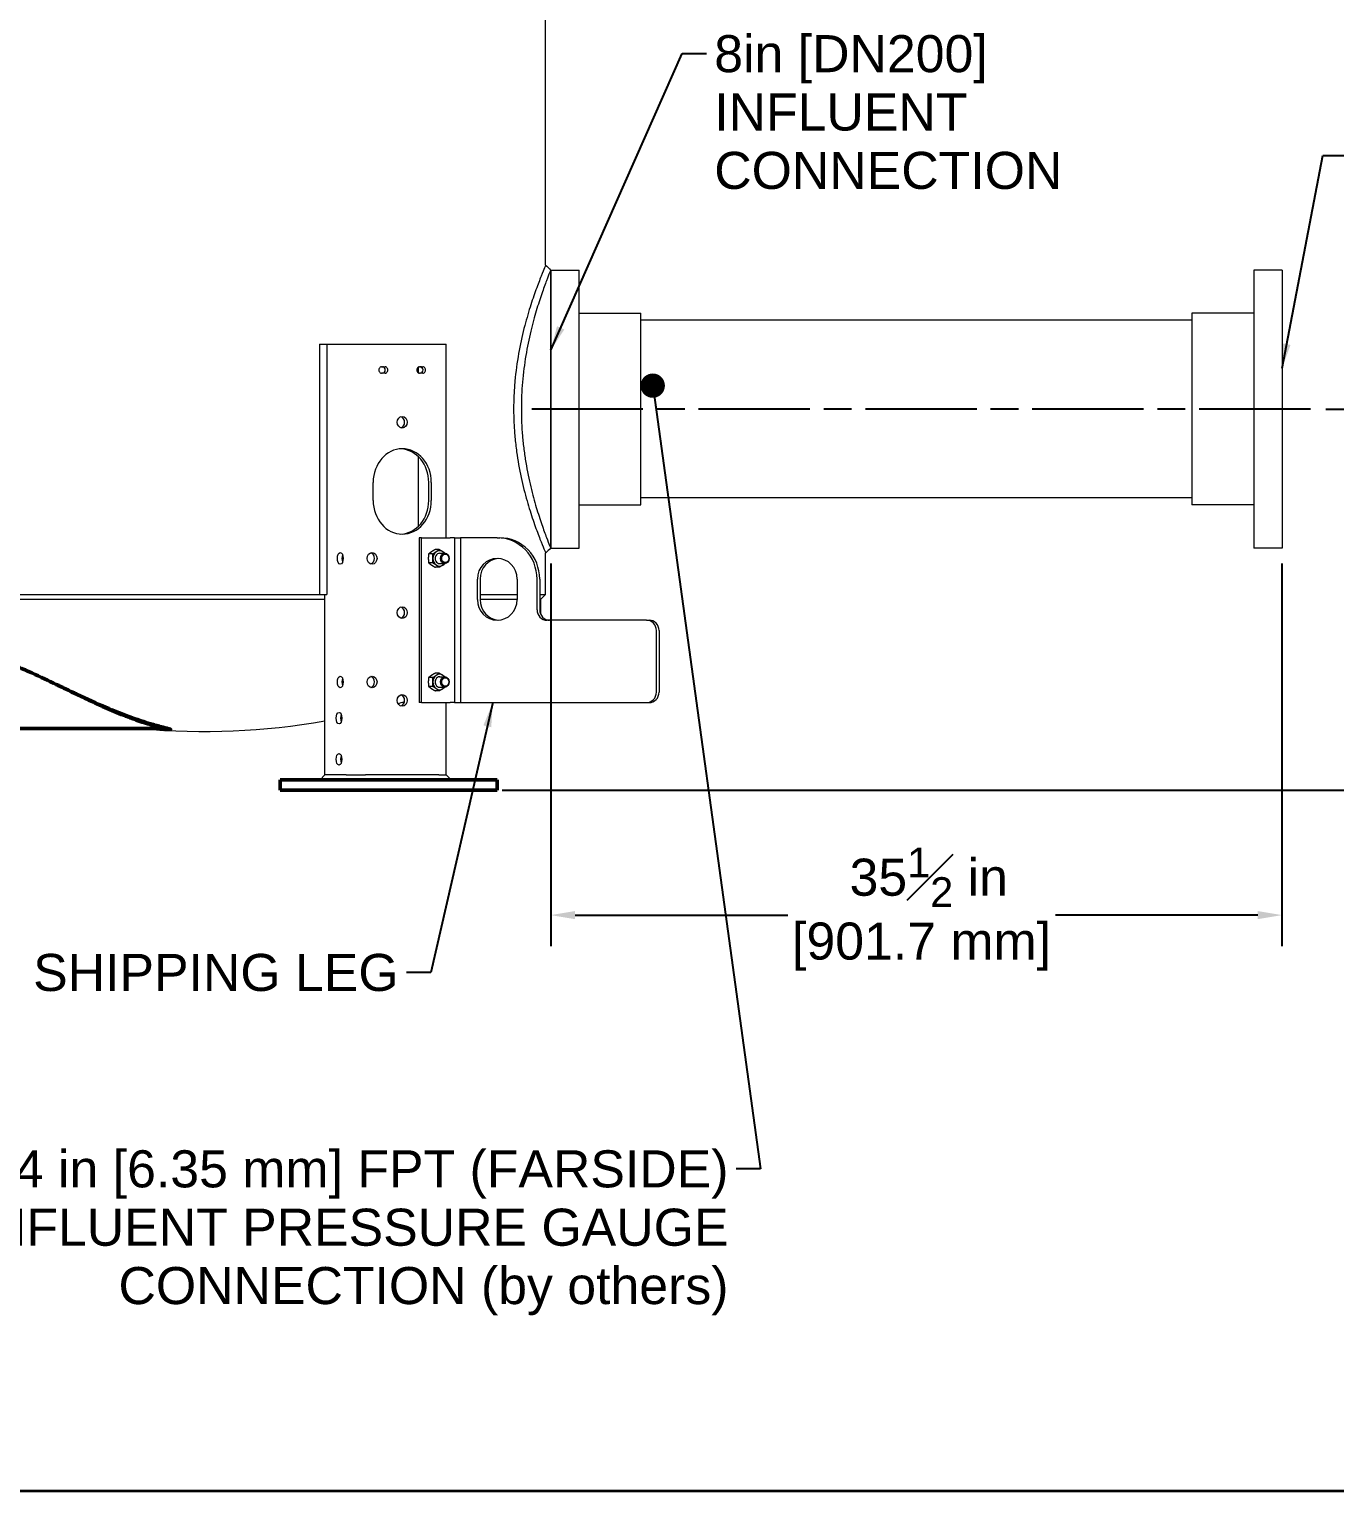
# Model space of a CAD drawing. Header units: inches. Extents: x 15 to 402, y 6 to 258.
# Drawn here: x 71.2 to 134.6, y 6 to 77 of the extents above; entities that cross this region are included whole.
import ezdxf

# ---------------------------------------------------------------- set-up
doc = ezdxf.new("R2010")
doc.units = ezdxf.units.IN
doc.header["$LTSCALE"] = 12
doc.header["$MEASUREMENT"] = 0
doc.linetypes.add('CHAIN', pattern=[0.7087, 0.4724, -0.0591, 0.1181, -0.0591])
doc.layers.get('0').update_dxf_attribs({"lineweight": 25})
for name, color, linetype, lineweight in [('Border', 7, 'Continuous', 35), ('Centerline (ANSI)', 7, 'Continuous', 25), ('Dimension (ANSI)', 7, 'Continuous', 25), ('Symbol (ANSI)', 7, 'Continuous', 25), ('Visible (ANSI)', 7, 'Continuous', 50)]:
    doc.layers.add(name, color=color, linetype=linetype, lineweight=lineweight)
doc.styles.add('MEMCOR Medium', font='arial.ttf')
doc.dimstyles.new('Default (ANSI)', dxfattribs={"dimscale": 12, "dimtxt": 0.15, "dimasz": 0.098425, "dimexe": 0.125, "dimexo": 0.0625, "dimgap": 0.031496, "dimtad": 0, "dimtih": 1, "dimtoh": 1, "dimdec": 4, "dimrnd": 1e-08, "dimzin": 3, "dimdsep": 46, "dimlunit": 5, "dimtxsty": 'MEMCOR Medium', "dimcen": 0.09, "dimdle": 0.393701, "dimclrd": 256, "dimclre": 256, "dimclrt": 256, "dimadec": 0, "dimazin": 1, "dimtfac": 0.8, "dimtofl": 0, "dimtmove": 0, "dimatfit": 3, "dimfxl": 1, "dimfrac": 1, "dimtolj": 1, "dimtzin": 4, "dimlwd": -1, "dimlwe": -1, "dimarcsym": 0})
doc.dimstyles.new('Default (ANSI)$7', dxfattribs={"dimscale": 12, "dimtxt": 0.15, "dimasz": 0.098425, "dimexe": 0.125, "dimexo": 0.0625, "dimgap": 0.031496, "dimtad": 0, "dimtih": 1, "dimtoh": 1, "dimdec": 4, "dimrnd": 1e-08, "dimzin": 3, "dimdsep": 46, "dimlunit": 5, "dimtxsty": 'MEMCOR Medium', "dimcen": 0.09, "dimdle": 0.393701, "dimclrd": 256, "dimclre": 256, "dimclrt": 256, "dimadec": 0, "dimazin": 1, "dimtfac": 0.8, "dimtofl": 0, "dimtmove": 0, "dimatfit": 3, "dimfxl": 1, "dimfrac": 1, "dimtolj": 1, "dimtzin": 4, "dimlwd": -1, "dimlwe": -1, "dimarcsym": 0})

# ---------------------------------------------------------------- blocks, each defined once
blk = doc.blocks.new('Borders 22x34_D')
at = {"layer": 'Border'}
for q in [(33.5, 0.5), (7.8115, 0.5)]:
    blk.add_line((1.25, 0.5), q, dxfattribs=at)
blk = doc.blocks.new('*D20')
at = {"layer": 'Defpoints', "color": 0, "transparency": 16777216}
for p in [(96.538, 51.764), (132.039, 51.764), (132.039, 33.947)]:
    blk.add_point(p, dxfattribs=at)
at = {"layer": 'Dimension (ANSI)', "transparency": 16777216}
for p, q in [((96.538, 51.014), (96.538, 32.447)), ((132.039, 51.014), (132.039, 32.447)), ((97.719, 33.947), (108.039, 33.947)), ((130.858, 33.947), (121.038, 33.947))]:
    blk.add_line(p, q, dxfattribs=at)
for points in [[(97.719, 34.144), (97.719, 33.75), (96.538, 33.947)], [(130.858, 34.144), (130.858, 33.75), (132.039, 33.947)]]:
    blk.add_solid(points, dxfattribs=at)
at = {"layer": 'Dimension (ANSI)', "transparency": 16777216, "char_height": 1.8, "attachment_point": 5, "style": 'MEMCOR Medium'}
for s, insert in [('\\A1; 35{\\H0.8x;\\S1#2;} in', (114.539, 35.787)), ('\\A1;[901.7 mm]', (114.539, 32.416))]:
    blk.add_mtext(s, dxfattribs=dict(at, insert=insert))
blk = doc.blocks.new('*D24')
at = {"layer": 'Defpoints', "color": 0, "transparency": 16777216}
for p in [(133.415, 58.514), (143.483, 58.514), (93.434, 40.014)]:
    blk.add_point(p, dxfattribs=at)
at = {"layer": 'Dimension (ANSI)', "transparency": 16777216}
for p, q in [((134.165, 58.514), (144.983, 58.514)), ((143.483, 57.333), (143.483, 52.635)), ((143.483, 41.195), (143.483, 45.893)), ((94.184, 40.014), (144.983, 40.014))]:
    blk.add_line(p, q, dxfattribs=at)
for points in [[(143.286, 57.333), (143.68, 57.333), (143.483, 58.514)], [(143.286, 41.195), (143.68, 41.195), (143.483, 40.014)]]:
    blk.add_solid(points, dxfattribs=at)
at = {"layer": 'Dimension (ANSI)', "transparency": 16777216, "char_height": 1.8, "attachment_point": 5, "style": 'MEMCOR Medium'}
for s, insert in [('\\A1; 18{\\H0.8x;\\S1#2;} in', (143.483, 51.103)), ('\\A1;[469.9 mm]', (143.483, 47.733))]:
    blk.add_mtext(s, dxfattribs=dict(at, insert=insert))

msp = doc.modelspace()

# ---------------------------------------------------------------- linework, layer by layer
at = {"layer": 'Centerline (ANSI)', "linetype": 'CHAIN', "ltscale": 0.952448}
msp.add_line((133.41507, 58.51412), (95.47707, 58.51412), dxfattribs=at)
at = {"layer": 'Visible (ANSI)', "linetype": 'Continuous', "lineweight": 18}
for p, q in [((96.28864, 65.50445), (96.28864, 85.09204)), ((96.53832, 65.26412), (96.52939, 65.26412)), ((96.53832, 65.26412), (96.53832, 51.76412)), ((96.53832, 51.76412), (96.53832, 65.26412)), ((96.53832, 65.26412), (97.91332, 65.26412)), ((97.91332, 51.76412), (97.91332, 65.26412)), ((130.66432, 65.26412), (130.66432, 51.76412)), ((132.03932, 65.26412), (130.66432, 65.26412)), ((132.03932, 65.26412), (132.03932, 51.76412)), ((97.91332, 63.17037), (100.91332, 63.17037)), ((100.91332, 53.85787), (100.91332, 63.17037)), ((127.66432, 63.17037), (127.66432, 53.85787)), ((130.66432, 63.17037), (127.66432, 63.17037)), ((127.66432, 62.82662), (100.91332, 62.82662)), ((85.30656, 61.66412), (85.66652, 61.66412)), ((85.30656, 61.66412), (85.30656, 49.51412)), ((85.66652, 61.66412), (86.5997, 61.66412)), ((85.66652, 61.66412), (85.66652, 49.51412)), ((86.5997, 61.66412), (87.54225, 61.66412)), ((87.54225, 61.66412), (91.11028, 61.66412)), ((91.11028, 61.66412), (91.45528, 61.66412)), ((91.45528, 52.26412), (91.45528, 61.66412)), ((88.32601, 60.56912), (88.49055, 60.56912)), ((90.1083, 60.27206), (90.1083, 60.55619)), ((90.16198, 60.56912), (90.32652, 60.56912)), ((88.49055, 60.25912), (88.32601, 60.25912)), ((90.32652, 60.25912), (90.16198, 60.25912)), ((90.1083, 52.82514), (90.1083, 56.2031)), ((87.91464, 54.07412), (87.91464, 54.95412)), ((90.61289, 54.07412), (90.61289, 54.95412)), ((90.73789, 54.95412), (90.73789, 54.07412)), ((127.66432, 54.20162), (100.91332, 54.20162)), ((97.91332, 53.85787), (100.91332, 53.85787)), ((130.66432, 53.85787), (127.66432, 53.85787)), ((90.14206, 52.26412), (90.14206, 44.26412)), ((90.26706, 52.26412), (90.14206, 52.26412)), ((90.26706, 52.26412), (91.6527, 52.26412)), ((90.26706, 44.26412), (90.26706, 52.26412)), ((91.86, 52.26412), (91.6527, 52.26412)), ((91.86, 52.26412), (92.15423, 52.26412)), ((91.86, 52.26412), (91.86, 44.26412)), ((93.93918, 52.26412), (92.15423, 52.26412)), ((92.15423, 52.26412), (92.15423, 44.26412)), ((93.93918, 52.26412), (94.06859, 52.26412)), ((90.79907, 51.48063), (90.60857, 51.48063)), ((91.12383, 51.69713), (90.93333, 51.69713)), ((91.14054, 51.51412), (91.39298, 51.51412)), ((96.28864, 49.51412), (96.28864, 51.52379)), ((96.53832, 51.76412), (96.52939, 51.76412)), ((96.53832, 51.76412), (97.91332, 51.76412)), ((132.03932, 51.76412), (130.66432, 51.76412)), ((90.79907, 51.04762), (90.60857, 51.04762)), ((91.12383, 50.83111), (90.93333, 50.83111)), ((91.14054, 51.01412), (91.39298, 51.01412)), ((92.97326, 49.26412), (92.97326, 50.26412)), ((93.10267, 50.26412), (93.10267, 49.26412)), ((94.90511, 50.26412), (94.90511, 49.26412)), ((95.87103, 48.76412), (95.87103, 50.26412)), ((96.00044, 50.26412), (96.00044, 48.76412)), ((85.56166, 49.26912), (65.19535, 49.26912)), ((65.32203, 49.51412), (85.30656, 49.51412)), ((85.30656, 49.51412), (85.66652, 49.51412)), ((85.56166, 40.76412), (85.56166, 49.51412)), ((93.10267, 49.51412), (94.90511, 49.51412)), ((94.90511, 49.26912), (93.10267, 49.26912)), ((96.00044, 49.51412), (96.28864, 49.51412)), ((96.03832, 49.26912), (96.00044, 49.26912)), ((96.03832, 49.26912), (96.28332, 49.51412)), ((96.03832, 49.26912), (96.03832, 48.57002)), ((101.18363, 48.26412), (96.354, 48.26412)), ((101.18363, 48.26412), (101.31304, 48.26412)), ((101.66659, 44.76412), (101.66659, 47.76412)), ((101.796, 47.76412), (101.796, 44.76412)), ((90.79907, 45.48063), (90.60857, 45.48063)), ((91.12383, 45.69713), (90.93333, 45.69713)), ((91.14054, 45.51412), (91.39298, 45.51412)), ((90.79907, 45.04762), (90.60857, 45.04762)), ((91.12383, 44.83111), (90.93333, 44.83111)), ((91.14054, 45.01412), (91.39298, 45.01412)), ((90.26706, 44.26412), (90.14206, 44.26412)), ((90.26706, 44.26412), (91.6527, 44.26412)), ((91.45528, 40.76412), (91.45528, 44.26412)), ((91.86, 44.26412), (91.6527, 44.26412)), ((91.86, 44.26412), (92.15423, 44.26412)), ((92.15423, 44.26412), (101.18363, 44.26412)), ((101.18363, 44.26412), (101.31304, 44.26412)), ((85.56166, 40.76412), (85.34516, 40.51412)), ((86.5997, 40.76412), (85.56166, 40.76412)), ((86.5997, 40.76412), (87.54225, 40.76412)), ((91.11028, 40.76412), (87.54225, 40.76412)), ((91.11028, 40.76412), (91.45528, 40.76412)), ((91.45528, 40.76412), (91.70528, 40.51412))]:
    msp.add_line(p, q, dxfattribs=at)
at = {"layer": 'Visible (ANSI)'}
for p, q in [((68.64106, 43.01412), (77.57241, 43.01412)), ((83.40179, 40.51412), (83.53576, 40.51412)), ((83.40179, 40.01412), (83.40179, 40.51412)), ((83.53576, 40.51412), (85.03576, 40.51412)), ((85.03576, 40.51412), (86.40179, 40.51412)), ((86.40179, 40.51412), (93.43391, 40.51412)), ((93.43391, 40.51412), (93.93391, 40.51412)), ((93.93391, 40.01412), (93.93391, 40.51412)), ((83.53576, 40.01412), (83.40179, 40.01412)), ((83.53576, 40.01412), (85.03576, 40.01412)), ((86.40179, 40.01412), (85.03576, 40.01412)), ((86.40179, 40.01412), (93.43391, 40.01412)), ((93.93391, 40.01412), (93.43391, 40.01412))]:
    msp.add_line(p, q, dxfattribs=at)
at = {"layer": 'Visible (ANSI)', "linetype": 'Continuous', "lineweight": 18}
for start, end in [(286.5271338, 287.1060696), (264.5191774, 280.134698), (281.5057848, 281.6175848)]:
    msp.add_arc((79.78832, 75.67412), 32.81, start, end, dxfattribs=at)
for centre, major_axis, ratio, start_param, end_param in [((88.32601, 60.41412), (0, -0.155), 0.8660254, 3.14159265, 6.28318531), ((88.36555, 60.41412), (0, -0.155), 0.8660254, 0, 3.14159265), ((88.49055, 60.41412), (0, 0.155), 0.8660254, 3.14159265, 6.28318531), ((90.16198, 60.41412), (0, -0.155), 0.8660254, 3.14159265, 6.28318531), ((90.20152, 60.41412), (0, -0.155), 0.8660254, 0, 3.14159265), ((90.32652, 60.41412), (0, 0.155), 0.8660254, 3.14159265, 6.28318531), ((89.20127, 57.87412), (0, -0.28), 0.8660254, 0.2606883, 2.88090435), ((89.32627, 54.95412), (0, 1.63), 0.8660254, 4.71238898, 7.85398163), ((89.20127, 54.95412), (0, 1.63), 0.8660254, 4.71238898, 6.2388955), ((89.32627, 54.07412), (0, -1.63), 0.8660254, 4.71238898, 7.85398163), ((89.20127, 54.07412), (0, -1.63), 0.8660254, 0.04428981, 1.57079633), ((93.93918, 50.26412), (0, 2), 0.96592583, 4.71238898, 6.28318531), ((94.06859, 50.26412), (0, 2), 0.96592583, 4.71238898, 6.28318531), ((86.5362, 51.26412), (0, -0.28), 0.5, 4.02552272, 5.39925524), ((87.73595, 51.26412), (0, -0.28), 0.8660254, 0.2606883, 2.88090435), ((91.14058, 51.26412), (0, -0.375), 0.8660254, 3.66519143, 4.71238898), ((91.14058, 51.26412), (0, -0.375), 0.8660254, 4.71238898, 5.75958653), ((91.14058, 51.26412), (0, 0.25014), 0.8660254, 6.25022773, 9.45773554), ((91.14058, 51.26412), (0, 0.375), 0.8660254, 5.75958653, 6.80678408), ((91.14058, 51.26412), (0, 0.375), 0.8660254, 5.44211664, 5.75958653), ((93.93918, 50.26412), (0, 1), 0.96592583, 4.71238898, 7.85398163), ((94.06859, 50.26412), (0, 1), 0.96592583, 0.0670375, 1.57079633), ((91.14058, 51.26412), (0, -0.375), 0.8660254, 5.75958653, 6.80678408), ((91.14058, 51.26412), (0, 0.375), 0.8660254, 3.66519143, 3.98266132), ((93.93918, 49.26412), (0, -1), 0.96592583, 4.71238898, 7.85398163), ((94.06859, 49.26412), (0, -1), 0.96592583, 4.71238898, 6.21614781), ((89.20127, 48.63312), (0, -0.28), 0.8660254, 0.2606883, 2.88090435), ((96.354, 48.76412), (0, -0.5), 0.96592583, 4.71238898, 6.28318531), ((96.48341, 48.76412), (0, -0.5), 0.96592583, 4.71238898, 6.28318531), ((101.18363, 47.76412), (0, 0.5), 0.96592583, 4.71238898, 6.28318531), ((101.31304, 47.76412), (0, 0.5), 0.96592583, 4.71238898, 6.28318531), ((86.5362, 45.26412), (0, -0.28), 0.5, 4.02552272, 5.39925524), ((87.73595, 45.26412), (0, -0.28), 0.8660254, 0.2606883, 2.88090435), ((91.14058, 45.26412), (0, -0.375), 0.8660254, 3.66519143, 4.71238898), ((91.14058, 45.26412), (0, 0.25014), 0.8660254, 6.25022773, 9.45773554), ((91.14058, 45.26412), (0, 0.375), 0.8660254, 5.75958653, 6.80678408), ((91.14058, 45.26412), (0, 0.375), 0.8660254, 5.44211664, 5.75958653), ((91.14058, 45.26412), (0, -0.375), 0.8660254, 4.71238898, 5.75958653), ((91.14058, 45.26412), (0, -0.375), 0.8660254, 5.75958653, 6.80678408), ((91.14058, 45.26412), (0, 0.375), 0.8660254, 3.66519143, 3.98266132), ((101.18363, 44.76412), (0, -0.5), 0.96592583, 0, 1.57079633), ((101.31304, 44.76412), (0, -0.5), 0.96592583, 0, 1.57079633), ((89.20127, 44.37012), (0, -0.28), 0.8660254, 0.2606883, 2.88090435), ((86.47267, 43.51012), (0, -0.28), 0.5, 4.02552272, 5.39925524), ((86.47267, 41.51012), (0, -0.28), 0.5, 4.02552272, 5.39925524)]:
    msp.add_ellipse(centre, major_axis=major_axis, ratio=ratio, start_param=start_param, end_param=end_param, dxfattribs=at)
for centre, major_axis, ratio in [((89.32627, 57.87412), (0, -0.28), 0.8660254), ((86.3197, 51.26412), (0, 0.28), 0.5), ((87.86095, 51.26412), (0, -0.28), 0.8660254), ((91.39298, 51.26412), (0, -0.25), 0.8660254), ((91.41658, 51.26412), (0, 0.20282), 0.8660254), ((89.32627, 48.63312), (0, -0.28), 0.8660254), ((86.3197, 45.26412), (0, 0.28), 0.5), ((87.86095, 45.26412), (0, -0.28), 0.8660254), ((91.39298, 45.26412), (0, -0.25), 0.8660254), ((91.41658, 45.26412), (0, -0.20281), 0.8660254), ((89.32627, 44.37012), (0, -0.28), 0.8660254), ((86.25616, 43.51012), (0, -0.28), 0.5), ((86.25616, 41.51012), (0, -0.28), 0.5)]:
    msp.add_ellipse(centre, major_axis=major_axis, ratio=ratio, dxfattribs=at)
for points, knots in [([(96.28864, 65.50445), (96.28864, 65.50445), (96.27021, 65.46132), (96.19528, 65.28165), (96.13884, 65.14516), (95.99676, 64.78667), (95.91111, 64.56437), (95.72629, 64.05308), (95.62727, 63.76404), (95.43436, 63.14962), (95.33341, 62.8023), (95.14169, 62.04464), (95.0511, 61.63429), (94.8989, 60.77523), (94.83735, 60.32573), (94.77575, 59.64482), (94.76026, 59.41675), (94.73976, 58.96274), (94.73475, 58.73679), (94.73475, 58.51412)], [81.38920316, 81.38920316, 81.38920316, 81.38920316, 84.77821495, 84.77821495, 88.16722674, 88.16722674, 91.55623853, 91.55623853, 94.94525032, 94.94525032, 98.33867212, 98.33867212, 101.73209393, 101.73209393, 105.12551574, 105.12551574, 106.82222664, 106.82222664, 108.51893754, 108.51893754, 108.51893754, 108.51893754]), ([(96.52939, 65.26412), (96.52939, 65.26412), (96.51249, 65.22258), (96.44376, 65.04935), (96.39197, 64.91771), (96.26162, 64.57172), (96.18306, 64.3571), (96.0136, 63.86319), (95.92285, 63.58388), (95.7462, 62.99), (95.65387, 62.65431), (95.47874, 61.92214), (95.3961, 61.52564), (95.25744, 60.69588), (95.20146, 60.26186), (95.14549, 59.60471), (95.13142, 59.38466), (95.11282, 58.9467), (95.10827, 58.7288), (95.10827, 58.51412)], [-26.15961026, -26.15961026, -26.15961026, -26.15961026, -22.89137207, -22.89137207, -19.62313389, -19.62313389, -16.3548957, -16.3548957, -13.08665752, -13.08665752, -9.81499314, -9.81499314, -6.54332876, -6.54332876, -3.27166438, -3.27166438, -1.63583219, -1.63583219, 0, 0, 0, 0]), ([(94.73475, 58.51412), (94.73475, 58.29146), (94.73976, 58.06551), (94.76026, 57.61149), (94.77575, 57.38342), (94.81809, 56.91547), (94.84566, 56.67573), (94.87804, 56.43953)], [108.51893754, 108.51893754, 108.51893754, 108.51893754, 110.21564845, 110.21564845, 111.91235935, 111.91235935, 113.71383436, 113.71383436, 113.71383436, 113.71383436]), ([(95.10827, 58.51412), (95.10827, 58.29945), (95.11282, 58.08154), (95.13142, 57.64359), (95.14549, 57.42353), (95.18278, 56.9857), (95.20607, 56.76793), (95.23328, 56.55301)], [0, 0, 0, 0, 1.63583219, 1.63583219, 3.27166438, 3.27166438, 4.90554322, 4.90554322, 4.90554322, 4.90554322]), ([(94.87804, 56.43953), (94.9068, 56.23089), (94.9393, 56.02499), (95.0511, 55.39395), (95.14169, 54.98361), (95.33341, 54.22595), (95.43436, 53.87862), (95.62727, 53.2642), (95.72629, 52.97516), (95.91111, 52.46387), (95.99676, 52.24158), (96.13884, 51.88308), (96.19528, 51.7466), (96.27021, 51.56692), (96.28864, 51.52379), (96.28864, 51.52379)], [5.19489682, 5.19489682, 5.19489682, 5.19489682, 6.78684361, 6.78684361, 10.18026542, 10.18026542, 13.57368723, 13.57368723, 16.96269902, 16.96269902, 20.35171081, 20.35171081, 23.7407226, 23.7407226, 27.12973439, 27.12973439, 27.12973439, 27.12973439]), ([(95.23328, 56.55301), (95.2607, 56.33766), (95.29206, 56.12517), (95.3961, 55.5026), (95.47874, 55.10611), (95.65387, 54.37393), (95.7462, 54.03825), (95.92285, 53.44436), (96.0136, 53.16505), (96.18306, 52.67115), (96.26162, 52.45652), (96.39197, 52.11053), (96.44376, 51.97889), (96.51249, 51.80566), (96.52939, 51.76412), (96.52939, 51.76412)], [-99.73289782, -99.73289782, -99.73289782, -99.73289782, -98.09511228, -98.09511228, -94.8234479, -94.8234479, -91.55178352, -91.55178352, -88.28354534, -88.28354534, -85.01530715, -85.01530715, -81.74706897, -81.74706897, -78.47883078, -78.47883078, -78.47883078, -78.47883078])]:
    msp.add_open_spline(points, degree=3, knots=knots, dxfattribs=at)
for points in [[(96.28864, 65.50445), (96.36888, 65.42433), (96.44915, 65.34424), (96.52939, 65.26412)], [(96.52939, 51.76412), (96.44915, 51.684), (96.36888, 51.60391), (96.28864, 51.52379)]]:
    msp.add_open_spline(points, degree=3, dxfattribs=at)
for points, weights in [([(90.60857, 51.48063), (90.59182, 51.3646), (90.59182, 51.26412)], [1, 1.0379548493, 1]), ([(90.59182, 51.26412), (90.59182, 51.16364), (90.60857, 51.04762)], [1, 1.0379548493, 1]), ([(90.7542, 51.58888), (90.67884, 51.53864), (90.60857, 51.48063)], [1, 1.0379548493, 1]), ([(90.93333, 51.69713), (90.82956, 51.63912), (90.7542, 51.58888)], [1, 1.0379548493, 1]), ([(90.79907, 51.48063), (90.90284, 51.53864), (90.9782, 51.58888)], [1, 1.0379548493, 1]), ([(90.81582, 51.26412), (90.81582, 51.3646), (90.79907, 51.48063)], [1, 1.0379548493, 1]), ([(90.79907, 51.04762), (90.81582, 51.16364), (90.81582, 51.26412)], [1, 1.0379548493, 1]), ([(90.9782, 51.58888), (91.05356, 51.63912), (91.12383, 51.69713)], [1, 1.0379548493, 1]), ([(91.12383, 51.69713), (91.2276, 51.63912), (91.30296, 51.58888)], [1, 1.0379548493, 1]), ([(91.30296, 51.58888), (91.35734, 51.55263), (91.40754, 51.51356)], [1, 1.0271025743, 1.01549865669]), ([(90.60857, 51.04762), (90.67884, 50.9896), (90.7542, 50.93936)], [1, 1.0379548493, 1]), ([(90.7542, 50.93936), (90.82956, 50.88912), (90.93333, 50.83111)], [1, 1.0379548493, 1]), ([(90.9782, 50.93936), (90.90284, 50.9896), (90.79907, 51.04762)], [1, 1.0379548493, 1]), ([(91.12383, 50.83111), (91.05356, 50.88912), (90.9782, 50.93936)], [1, 1.0379548493, 1]), ([(91.30296, 50.93936), (91.2276, 50.88912), (91.12383, 50.83111)], [1, 1.0379548493, 1]), ([(91.40754, 51.01469), (91.35734, 50.97562), (91.30296, 50.93936)], [1.01549865669, 1.0271025743, 1]), ([(90.60857, 45.48063), (90.59182, 45.3646), (90.59182, 45.26412)], [1, 1.0379548493, 1]), ([(90.7542, 45.58888), (90.67884, 45.53864), (90.60857, 45.48063)], [1, 1.0379548493, 1]), ([(90.93333, 45.69713), (90.82956, 45.63912), (90.7542, 45.58888)], [1, 1.0379548493, 1]), ([(90.79907, 45.48063), (90.90284, 45.53864), (90.9782, 45.58888)], [1, 1.0379548493, 1]), ([(90.81582, 45.26412), (90.81582, 45.3646), (90.79907, 45.48063)], [1, 1.0379548493, 1]), ([(90.9782, 45.58888), (91.05356, 45.63912), (91.12383, 45.69713)], [1, 1.0379548493, 1]), ([(91.12383, 45.69713), (91.2276, 45.63912), (91.30296, 45.58888)], [1, 1.0379548493, 1]), ([(91.30296, 45.58888), (91.35734, 45.55263), (91.40754, 45.51356)], [1, 1.0271025743, 1.01549865669]), ([(90.59182, 45.26412), (90.59182, 45.16364), (90.60857, 45.04762)], [1, 1.0379548493, 1]), ([(90.60857, 45.04762), (90.67884, 44.9896), (90.7542, 44.93936)], [1, 1.0379548493, 1]), ([(90.7542, 44.93936), (90.82956, 44.88912), (90.93333, 44.83111)], [1, 1.0379548493, 1]), ([(90.79907, 45.04762), (90.81582, 45.16364), (90.81582, 45.26412)], [1, 1.0379548493, 1]), ([(90.9782, 44.93936), (90.90284, 44.9896), (90.79907, 45.04762)], [1, 1.0379548493, 1]), ([(91.12383, 44.83111), (91.05356, 44.88912), (90.9782, 44.93936)], [1, 1.0379548493, 1]), ([(91.30296, 44.93936), (91.2276, 44.88912), (91.12383, 44.83111)], [1, 1.0379548493, 1]), ([(91.40754, 45.01469), (91.35734, 44.97562), (91.30296, 44.93936)], [1.01549865669, 1.0271025743, 1])]:
    msp.add_rational_spline(points, weights, degree=2, dxfattribs=at)
at = {"layer": 'Visible (ANSI)'}
for points, knots in [([(68.9328, 46.51412), (68.97216, 46.51412), (69.01503, 46.5117), (69.06066, 46.50703), (69.18176, 46.49463), (69.32036, 46.46653), (69.46585, 46.42852), (69.60651, 46.39177), (69.75364, 46.34577), (69.89754, 46.29641), (69.96795, 46.27226), (70.03758, 46.24732), (70.10529, 46.22229), (70.23684, 46.17368), (70.36103, 46.12497), (70.48565, 46.07435), (70.72371, 45.97765), (70.95659, 45.87645), (71.18537, 45.77386), (71.60773, 45.58445), (72.01619, 45.39036), (72.40174, 45.20627), (72.73731, 45.04605), (73.05508, 44.8934), (73.34691, 44.75505), (73.41198, 44.72421), (73.47533, 44.69426), (73.53897, 44.66428), (74.0136, 44.4407), (74.48978, 44.22273), (74.95092, 44.02573), (75.29394, 43.87919), (75.62878, 43.74414), (75.94922, 43.62409), (76.18758, 43.53479), (76.41801, 43.45374), (76.63748, 43.38148), (76.80073, 43.32772), (76.95792, 43.2788), (77.10732, 43.23469), (77.13579, 43.22628), (77.16397, 43.21805), (77.19185, 43.20999), (77.24332, 43.1951), (77.29338, 43.18091), (77.3448, 43.16661), (77.43323, 43.14202), (77.52364, 43.11776), (77.61116, 43.09495), (77.67627, 43.07798), (77.7398, 43.06181), (77.79923, 43.04675), (77.84343, 43.03555), (77.8854, 43.02496), (77.92364, 43.01508), (77.95208, 43.00773), (77.97847, 43.00077), (78.00176, 42.99424), (78.01907, 42.98938), (78.03468, 42.98476), (78.04773, 42.9804), (78.05744, 42.97716), (78.06617, 42.97392), (78.07251, 42.97085), (78.08183, 42.96633), (78.08599, 42.9622), (78.07879, 42.95916), (78.07523, 42.95765), (78.06889, 42.9564), (78.05851, 42.95552), (78.04837, 42.95465), (78.03444, 42.95412), (78.01435, 42.95412)], [0, 0, 0, 0, 0.01235505, 0.01235505, 0.01235505, 0.04515048, 0.04515048, 0.04515048, 0.07685692, 0.07685692, 0.07685692, 0.09237093, 0.09237093, 0.09237093, 0.12250939, 0.12250939, 0.12250939, 0.18008155, 0.18008155, 0.18008155, 0.28637296, 0.28637296, 0.28637296, 0.37888512, 0.37888512, 0.37888512, 0.39950967, 0.39950967, 0.39950967, 0.55332196, 0.55332196, 0.55332196, 0.66773608, 0.66773608, 0.66773608, 0.75284365, 0.75284365, 0.75284365, 0.81615139, 0.81615139, 0.81615139, 0.8282137, 0.8282137, 0.8282137, 0.85048348, 0.85048348, 0.85048348, 0.88878132, 0.88878132, 0.88878132, 0.91726937, 0.91726937, 0.91726937, 0.93846036, 0.93846036, 0.93846036, 0.9542234, 0.9542234, 0.9542234, 0.96594883, 0.96594883, 0.96594883, 0.97467085, 0.97467085, 0.97467085, 0.98749011, 0.98749011, 0.98749011, 0.99382146, 0.99382146, 0.99382146, 1, 1, 1, 1]), ([(76.1007, 43.55011), (76.11368, 43.54532), (76.07095, 43.5611), (76.0439, 43.57113), (76.02922, 43.57659), (75.97019, 43.59864), (75.92524, 43.61561), (75.74415, 43.68474), (75.60525, 43.73947), (75.04023, 43.9689), (74.59519, 44.16498), (73.58774, 44.632), (73.0153, 44.91206), (72.31757, 45.24638), (72.23631, 45.28518), (72.15421, 45.32418)], [15.80448735, 15.80448735, 15.80448735, 15.80448735, 15.98574727, 15.98574727, 16.19547441, 16.19547441, 16.8246707, 16.8246707, 18.71250438, 18.71250438, 24.38270621, 24.38270621, 30.91767249, 30.91767249, 31.76933206, 31.76933206, 31.76933206, 31.76933206]), ([(77.54596, 43.06262), (77.54566, 43.06271), (77.54537, 43.06281), (77.52184, 43.07023), (77.49593, 43.078), (77.41285, 43.10245), (77.3504, 43.1203), (77.15377, 43.17733), (77.01045, 43.22011), (76.6403, 43.33671), (76.37982, 43.42528), (75.82777, 43.63101), (75.53587, 43.74818), (74.93197, 44.00693), (74.61985, 44.14852), (74.2508, 44.32269), (74.19843, 44.34755), (74.14597, 44.3726)], [66.8541618, 66.8541618, 66.8541618, 66.8541618, 66.86072744, 66.86072744, 67.38156268, 67.38156268, 68.42323317, 68.42323317, 70.50657414, 70.50657414, 74.16381011, 74.16381011, 77.82104607, 77.82104607, 81.47828204, 81.47828204, 82.08126977, 82.08126977, 82.08126977, 82.08126977]), ([(77.20983, 43.01412), (77.27738, 43.00713), (77.34473, 43.00049), (77.41191, 42.99424), (77.46416, 42.98938), (77.5163, 42.98476), (77.56848, 42.9804), (77.60729, 42.97716), (77.64791, 42.97392), (77.68914, 42.97085), (77.74973, 42.96633), (77.81126, 42.9622), (77.86771, 42.95916), (77.89559, 42.95765), (77.92232, 42.9564), (77.94725, 42.95552), (77.97158, 42.95465), (77.99427, 42.95412), (78.01435, 42.95412)], [0.9391487062, 0.9391487062, 0.9391487062, 0.9391487062, 0.9542234027, 0.9542234027, 0.9542234027, 0.9659488259, 0.9659488259, 0.9659488259, 0.9746708465, 0.9746708465, 0.9746708465, 0.9874901133, 0.9874901133, 0.9874901133, 0.9938214569, 0.9938214569, 0.9938214569, 1, 1, 1, 1]), ([(77.57241, 43.01412), (77.59784, 43.01412), (77.61285, 43.01518), (77.6319, 43.01846), (77.63568, 43.02072), (77.63626, 43.02866), (77.62224, 43.03552), (77.58917, 43.04858), (77.56884, 43.05539), (77.54596, 43.06262)], [65.24384094, 65.24384094, 65.24384094, 65.24384094, 65.51785376, 65.51785376, 65.79186657, 65.79186657, 66.3398922, 66.3398922, 66.8541618, 66.8541618, 66.8541618, 66.8541618])]:
    msp.add_open_spline(points, degree=3, knots=knots, dxfattribs=at)
for points in [[(74.14597, 44.3726), (74.13161, 44.37946), (74.11724, 44.38633), (74.10286, 44.39322)], [(78.0822, 42.96851), (78.08226, 42.96661), (78.08233, 42.96471), (78.08241, 42.96281)]]:
    msp.add_open_spline(points, degree=3, dxfattribs=at)

# ---------------------------------------------------------------- block references
at = {"xscale": 12, "yscale": 12, "zscale": 12}
msp.add_blockref('Borders 22x34_D', (0, 0), dxfattribs=at)

# ---------------------------------------------------------------- texts
at = {"layer": 'Symbol (ANSI)', "char_height": 1.8000001, "line_spacing_factor": 0.944221, "style": 'MEMCOR Medium'}
for s, insert, width, attachment_point in [('\\fArial|b0|i0;8in [DN200]\\P\\fArial|b0|i0;INFLUENT\\P\\fArial|b0|i0;CONNECTION', (104.4738, 76.66808), 16.9079281, 1), ('\\fArial|b0|i0;1/4 in [6.35 mm] FPT (FARSIDE) \\P\\fArial|b0|i0;FOR INFLUENT PRESSURE GAUGE \\P\\fArial|b0|i0;CONNECTION (by others)', (105.16539, 22.52851), 43.3234793, 3)]:
    msp.add_mtext(s, dxfattribs=dict(at, insert=insert, width=width, attachment_point=attachment_point))
at = {"layer": 'Symbol (ANSI)', "insert": (89.15126, 32.06306), "char_height": 1.8000001, "width": 17.7503056, "attachment_point": 3, "style": 'MEMCOR Medium'}
msp.add_mtext('\\fArial|b0|i0;SHIPPING LEG', dxfattribs=at)

# ---------------------------------------------------------------- dimensions: what is measured, and where the dimension line sits
at = {"layer": 'Dimension (ANSI)'}
for base, p1, p2, angle, text, override, picture, middle in [((143.48309, 58.51412), (93.43391, 40.01412), (133.41507, 58.51412), 90, ' <> in\\X[469.9 mm]', {"dimgap": 0.031496, "dimdec": 4, "dimpost": '', "dimtol": 0, "dimlim": 0, "dimtp": 0, "dimtm": 0, "dimtdec": 2, "dimatfit": 1}, '*D24', (143.48309, 49.26412)), ((132.03932, 33.94719), (96.53832, 51.76412), (132.03932, 51.76412), 180, ' <> in\\X[901.7 mm]', {"dimgap": 0.031496, "dimtih": 0, "dimtoh": 0, "dimdec": 4, "dimpost": '', "dimtol": 0, "dimlim": 0, "dimtp": 0, "dimtm": 0, "dimtdec": 2, "dimatfit": 1}, '*D20', (114.53857, 33.94719))]:
    dim = msp.add_linear_dim(base=base, p1=p1, p2=p2, angle=angle, text=text, dimstyle='Default (ANSI)', override=override, dxfattribs=at)
    dim.commit()
    dim.dimension.update_dxf_attribs({"geometry": picture, "text_midpoint": middle, "dimtype": 160})

# ---------------------------------------------------------------- leaders
at = {"layer": 'Symbol (ANSI)', "annotation_type": 0, "has_hookline": 1}
for points, override, hookline_direction, text_width in [([(96.53832, 61.3758), (102.91474, 75.76808), (104.09584, 75.76808)], {"dimtad": 0}, 0, 16.57203), ([(132.03932, 60.50295), (134.02191, 70.82406), (135.20301, 70.82406)], {"dimtad": 0}, 0, 33.05321), ([(101.48696, 59.65082), (106.72445, 21.62851), (105.54335, 21.62851)], {"dimasz": 0.098425, "dimtad": 0, "dimldrblk": 'Dot'}, 1, 42.27299), ([(93.72211, 44.26412), (90.71032, 31.16306), (89.52921, 31.16306)], {"dimtad": 0}, 1, 17.47694)]:
    msp.add_leader(points, dimstyle='Default (ANSI)$7', override=override, dxfattribs=dict(at, hookline_direction=hookline_direction, text_width=text_width))

doc.saveas('drawing.dxf')
